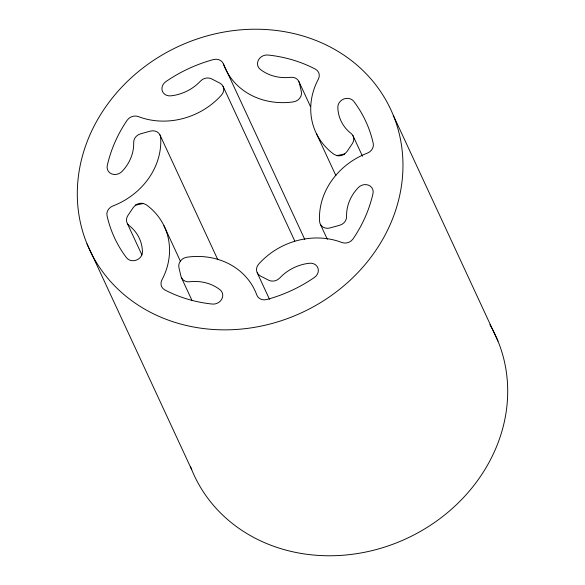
<?xml version="1.0" encoding="UTF-8"?>
<svg xmlns="http://www.w3.org/2000/svg" width="585" height="585" viewBox="0 0 585 585"><rect width="100%" height="100%" fill="white"/><g stroke="black" fill="none" stroke-linecap="round" stroke-linejoin="round"><path stroke-width="0.88" d="M135.581 205.138L133.292 207.499L127.866 215.558A8.848 7.81 -24.9 0 0 129.183 225.627A42.837 37.828 -24.9 0 1 142.447 251.828A8.848 7.81 -24.9 0 1 136.334 260.135A8.848 7.81 -24.9 0 1 126.521 257.744A138.477 122.287 -24.9 0 1 107.018 215.646A8.848 7.81 -24.9 0 1 112.868 205.986A70.478 62.237 -24.9 0 0 160.67 137.555A8.848 7.81 -24.9 0 0 150.257 131.142L140.59 133.826A8.848 7.81 -24.9 0 0 133.68 142.491A42.837 37.828 -24.9 0 1 122.002 171.471A8.841 7.81 -24.9 0 1 111.698 173.906A8.841 7.81 -24.9 0 1 107.26 165.613A138.477 122.287 -24.9 0 1 127.179 120.225A8.841 7.81 -24.9 0 1 138.352 116.583A70.478 62.237 -24.9 0 0 221.605 94.931A8.848 7.81 -24.9 0 0 219.88 83.143L211.624 78.88A8.841 7.81 -24.9 0 0 200.538 81.059A42.837 37.828 -24.9 0 1 170.761 95.845A8.841 7.81 -24.9 0 1 162.301 90.975A8.841 7.81 -24.9 0 1 165.84 81.644A138.477 122.287 -24.9 0 1 213.51 59.553A8.848 7.81 -24.9 0 1 223.463 64.057A70.478 62.237 -24.9 0 0 293.392 101.878A8.841 7.81 -24.9 0 0 301.355 91.611L299.359 82.894A8.848 7.81 -24.9 0 0 290.584 77.315A42.844 37.835 -24.9 0 1 260.157 69.249A8.848 7.81 -24.9 0 1 258.49 59.926A8.848 7.81 -24.9 0 1 267.937 55.019A138.477 122.287 -24.9 0 1 315.432 69.169A8.848 7.81 -24.9 0 1 318.342 79.187A70.478 62.237 -24.9 0 0 333.976 154.316L336.806 155.603L344.689 153.95L346.978 151.588L352.397 143.53A8.848 7.81 -24.9 0 0 351.088 133.46A42.844 37.835 -24.9 0 1 337.823 107.26A8.848 7.81 -24.9 0 1 343.929 98.953A8.848 7.81 -24.9 0 1 353.749 101.344A138.477 122.287 -24.9 0 1 373.245 143.442A8.848 7.81 -24.9 0 1 367.402 153.102A70.478 62.237 -24.9 0 0 319.593 221.532A8.848 7.81 -24.9 0 0 330.006 227.945L339.68 225.262A8.848 7.81 -24.9 0 0 346.591 216.596A42.844 37.835 -24.9 0 1 358.261 187.617A8.841 7.81 -24.9 0 1 368.565 185.189A8.841 7.81 -24.9 0 1 373.003 193.474A138.477 122.287 -24.9 0 1 353.084 238.863A8.848 7.81 -24.9 0 1 341.911 242.504A70.478 62.237 -24.9 0 0 258.665 264.157A8.841 7.81 -24.9 0 0 260.391 275.952L268.647 280.208A8.848 7.81 -24.9 0 0 279.732 278.029A42.844 37.835 -24.9 0 1 309.502 263.243A8.848 7.81 -24.9 0 1 317.969 268.113A8.848 7.81 -24.9 0 1 314.43 277.444A138.477 122.287 -24.9 0 1 266.753 299.535A8.841 7.81 -24.9 0 1 256.8 295.03A70.478 62.237 -24.9 0 0 186.878 257.217A8.848 7.81 -24.9 0 0 178.908 267.477L180.911 276.193A8.848 7.81 -24.9 0 0 189.679 281.773A42.844 37.835 -24.9 0 1 220.106 289.838A8.848 7.81 -24.9 0 1 221.773 299.162A8.848 7.81 -24.9 0 1 212.333 304.068A138.477 122.287 -24.9 0 1 164.831 289.919A8.841 7.81 -24.9 0 1 161.928 279.901A70.478 62.237 -24.9 0 0 146.287 204.772L143.464 203.485L135.581 205.138A8.848 7.81 -24.9 0 1 143.464 203.485M393.266 115.252A166.111 146.689 -24.9 0 1 211.551 329.355A166.111 146.689 -24.9 0 1 115.589 94.031A166.111 146.689 -24.9 0 1 393.266 115.252L497.996 341.157M352.894 135.523L362.481 156.21M298.92 81.6L310.43 106.426M316.324 133.402L335.892 175.602M320.412 224.384L327.315 239.28M223.463 64.057L304.8 239.492M223.039 86.287L294.781 241.035M257.224 272.8L269.502 299.279M159.859 134.704L217.788 259.66M163.939 225.686L180.436 261.268M181.343 277.487L192.085 300.653M127.376 223.565L141.95 255.016M87.004 243.843L191.734 469.748M489.886 324.704A166.111 146.689 -24.9 0 1 407.957 537.886A166.111 146.689 -24.9 0 1 190.461 466.494M344.689 153.95A8.848 7.81 -24.9 0 1 336.806 155.603"/></g></svg>
